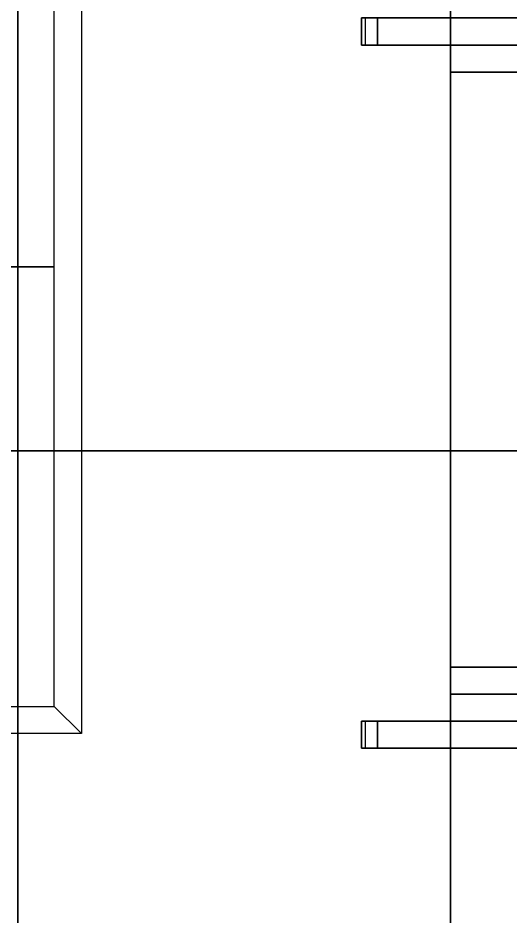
# Model space of a CAD drawing. Header units: millimetres. Extents: x 116.8 to 135.8, y -35.1 to -13.1.
# Drawn here: x 128.843 to 129.753, y -26.5 to -24.84 of the extents above; entities that cross this region are included whole.
import ezdxf

# ---------------------------------------------------------------- set-up
doc = ezdxf.new("R2010")
doc.units = ezdxf.units.MM
for name, color, linetype in [('controsoffitto', 41, 'Continuous'), ('copertura', 252, 'Continuous'), ('cromato', 251, 'Continuous'), ('Layer_riv', 41, 'Continuous'), ('parete_interna', 7, 'Continuous'), ('pavimento', 253, 'Continuous'), ('soffitto', 41, 'Continuous')]:
    doc.layers.add(name, color=color, linetype=linetype)

msp = doc.modelspace()

# ---------------------------------------------------------------- linework, layer by layer
at = {"layer": 'controsoffitto'}
for points in [[(128.9602, -26.1624, 5.7), (128.9102, -26.1124, 5.6), (128.9102, -24.487, 5.6), (128.9602, -24.437, 5.7)], [(128.9102, -24.487, 5.6), (127.7944, -24.487, 5.6), (127.7944, -25.2997, 5.6), (128.9102, -25.2997, 5.6)], [(128.9102, -25.2997, 5.6), (127.7944, -25.2997, 5.6), (127.7944, -26.1124, 5.6), (128.9102, -26.1124, 5.6)], [(124.3971, -26.1624, 5.7), (124.4471, -26.1124, 5.6), (128.9102, -26.1124, 5.6), (128.9602, -26.1624, 5.7)]]:
    msp.add_3dface(points, dxfattribs=at)
at = {"layer": 'copertura'}
for points in [[(133.843, -25.6399, 6.3), (126.343, -25.6399, 6.3), (126.343, -23.1399, 6.3), (133.843, -23.1399, 6.3)], [(133.843, -28.1399, 6.3), (126.343, -28.1399, 6.3), (126.343, -25.6399, 6.3), (133.843, -25.6399, 6.3)]]:
    msp.add_3dface(points, dxfattribs=at)
at = {"layer": 'cromato'}
for points in [[(132.278, -24.8399, 1.9126), (132.278, -24.8399, 1.8784), (129.478, -24.8399, 3.4175), (129.4857, -24.8399, 3.4475)], [(132.278, -24.8899, 1.8784), (129.478, -24.8899, 3.4175), (129.478, -24.8399, 3.4175), (132.278, -24.8399, 1.8784)], [(132.278, -24.8399, 2.2943), (132.278, -24.8399, 2.26), (129.478, -24.8399, 3.7992), (129.4857, -24.8399, 3.8292)], [(132.278, -24.8899, 2.26), (129.478, -24.8899, 3.7992), (129.478, -24.8399, 3.7992), (132.278, -24.8399, 2.26)], [(129.478, -24.8899, 3.7992), (129.478, -24.8899, 2.8132), (129.478, -24.8399, 2.8132), (129.478, -24.8399, 3.7992)], [(129.508, -24.8399, 3.7827), (129.478, -24.8399, 3.7992), (129.478, -24.8399, 2.8132), (129.508, -24.8399, 2.8132)], [(129.4857, -24.8399, 3.4475), (132.278, -24.8399, 1.9126), (132.278, -24.8899, 1.9126), (129.4857, -24.8899, 3.4475)], [(129.4857, -24.8399, 3.8292), (132.278, -24.8399, 2.2943), (132.278, -24.8899, 2.2943), (129.4857, -24.8899, 3.8292)], [(129.508, -24.8399, 2.8132), (129.508, -24.8399, 3.7827), (129.508, -24.8899, 3.7827), (129.508, -24.8899, 2.8132)], [(129.4857, -24.8899, 3.4475), (129.478, -24.8899, 3.4175), (132.278, -24.8899, 1.8784), (132.278, -24.8899, 1.9126)], [(129.4857, -24.8899, 3.8292), (129.478, -24.8899, 3.7992), (132.278, -24.8899, 2.26), (132.278, -24.8899, 2.2943)], [(129.508, -24.8899, 2.8132), (129.478, -24.8899, 2.8132), (129.478, -24.8899, 3.7992), (129.508, -24.8899, 3.7827)], [(129.943, -24.9399, 2.8033), (129.943, -24.9399, 2.7833), (129.643, -24.9399, 2.7833), (129.643, -24.9399, 2.8033)], [(129.943, -26.0399, 2.7833), (129.643, -26.0399, 2.7833), (129.643, -24.9399, 2.7833), (129.943, -24.9399, 2.7833)], [(129.643, -26.0399, 2.7833), (129.643, -26.0399, 2.8033), (129.643, -24.9399, 2.8033), (129.643, -24.9399, 2.7833)], [(129.643, -24.9399, 2.8033), (129.943, -24.9399, 2.8033), (129.943, -26.0399, 2.8033), (129.643, -26.0399, 2.8033)], [(129.643, -26.0399, 2.8033), (129.643, -26.0399, 2.7833), (129.943, -26.0399, 2.7833), (129.943, -26.0399, 2.8033)], [(132.278, -26.1399, 1.9126), (132.278, -26.1399, 1.8784), (129.478, -26.1399, 3.4175), (129.4857, -26.1399, 3.4475)], [(132.278, -26.1899, 1.8784), (129.478, -26.1899, 3.4175), (129.478, -26.1399, 3.4175), (132.278, -26.1399, 1.8784)], [(132.278, -26.1399, 2.2943), (132.278, -26.1399, 2.26), (129.478, -26.1399, 3.7992), (129.4857, -26.1399, 3.8292)], [(132.278, -26.1899, 2.26), (129.478, -26.1899, 3.7992), (129.478, -26.1399, 3.7992), (132.278, -26.1399, 2.26)], [(129.478, -26.1899, 3.7992), (129.478, -26.1899, 2.8132), (129.478, -26.1399, 2.8132), (129.478, -26.1399, 3.7992)], [(129.508, -26.1399, 3.7827), (129.478, -26.1399, 3.7992), (129.478, -26.1399, 2.8132), (129.508, -26.1399, 2.8132)], [(129.4857, -26.1399, 3.4475), (132.278, -26.1399, 1.9126), (132.278, -26.1899, 1.9126), (129.4857, -26.1899, 3.4475)], [(129.4857, -26.1399, 3.8292), (132.278, -26.1399, 2.2943), (132.278, -26.1899, 2.2943), (129.4857, -26.1899, 3.8292)], [(129.508, -26.1399, 2.8132), (129.508, -26.1399, 3.7827), (129.508, -26.1899, 3.7827), (129.508, -26.1899, 2.8132)], [(129.4857, -26.1899, 3.4475), (129.478, -26.1899, 3.4175), (132.278, -26.1899, 1.8784), (132.278, -26.1899, 1.9126)], [(129.4857, -26.1899, 3.8292), (129.478, -26.1899, 3.7992), (132.278, -26.1899, 2.26), (132.278, -26.1899, 2.2943)], [(129.508, -26.1899, 2.8132), (129.478, -26.1899, 2.8132), (129.478, -26.1899, 3.7992), (129.508, -26.1899, 3.7827)]]:
    msp.add_3dface(points, dxfattribs=at)
at = {"layer": 'Layer_riv'}
for points in [[(129.943, -24.8899, 2.8333), (129.943, -24.8899, 2.8033), (129.643, -24.8899, 2.8033), (129.643, -24.8899, 2.8333)], [(129.943, -26.0899, 2.8033), (129.643, -26.0899, 2.8033), (129.643, -24.8899, 2.8033), (129.943, -24.8899, 2.8033)], [(129.643, -26.0899, 2.8033), (129.643, -26.0899, 2.8333), (129.643, -24.8899, 2.8333), (129.643, -24.8899, 2.8033)], [(129.643, -24.8899, 2.8333), (129.943, -24.8899, 2.8333), (129.943, -26.0899, 2.8333), (129.643, -26.0899, 2.8333)], [(129.643, -26.0899, 2.8333), (129.643, -26.0899, 2.8033), (129.943, -26.0899, 2.8033), (129.943, -26.0899, 2.8333)]]:
    msp.add_3dface(points, dxfattribs=at)
at = {"layer": 'parete_interna'}
for points in [[(129.643, -26.1899, 2.7), (129.643, -24.6649, 2.7), (129.643, -24.6649, 3), (129.643, -26.1899, 3)], [(131.593, -26.1899, 3), (129.643, -26.1899, 3), (129.643, -26.1899, 2.7), (131.593, -26.1899, 2.7)]]:
    msp.add_3dface(points, dxfattribs=at)
at = {"layer": 'pavimento'}
for points in [[(128.843, -23.1649, -0.0183), (128.843, -28.0024, -0.0183), (124.143, -27.9899, -0.0183), (124.143, -23.1399, -0.0183)], [(124.143, -23.1399), (124.143, -27.9899), (128.843, -28.0024), (128.843, -23.1649)], [(124.143, -23.1399, 3), (124.143, -27.8399, 3), (129.643, -27.8399, 3), (129.643, -23.1399, 3)], [(128.843, -28.0024, -0.0183), (128.843, -23.1649, -0.0183), (128.843, -23.1649), (128.843, -28.0024)], [(133.543, -23.1899, -0.0183), (133.543, -28.0149, -0.0183), (128.843, -28.0024, -0.0183), (128.843, -23.1649, -0.0183)], [(128.843, -23.1649), (128.843, -28.0024), (133.543, -28.0149), (133.543, -23.1899)], [(128.843, -23.1649, -0.0183), (128.843, -28.0024, -0.0183), (128.843, -28.0024), (128.843, -23.1649)], [(129.643, -26.1899, 3), (129.643, -27.8399, 3), (133.543, -27.8399, 3), (133.543, -26.1899, 3)]]:
    msp.add_3dface(points, dxfattribs=at)
at = {"layer": 'soffitto'}
for points in [[(129.643, -23.1399, 2.7), (129.643, -27.8399, 2.7), (124.143, -27.8399, 2.7), (124.143, -23.1399, 2.7)], [(126.343, -24.3899, 5.7), (130.093, -24.3899, 5.7), (130.093, -25.6399, 5.7), (126.343, -25.6399, 5.7)], [(126.343, -25.6399, 5.7), (130.093, -25.6399, 5.7), (130.093, -26.8899, 5.7), (126.343, -26.8899, 5.7)], [(133.543, -26.1899, 2.7), (133.543, -27.8399, 2.7), (129.643, -27.8399, 2.7), (129.643, -26.1899, 2.7)]]:
    msp.add_3dface(points, dxfattribs=at)

doc.saveas('drawing.dxf')
